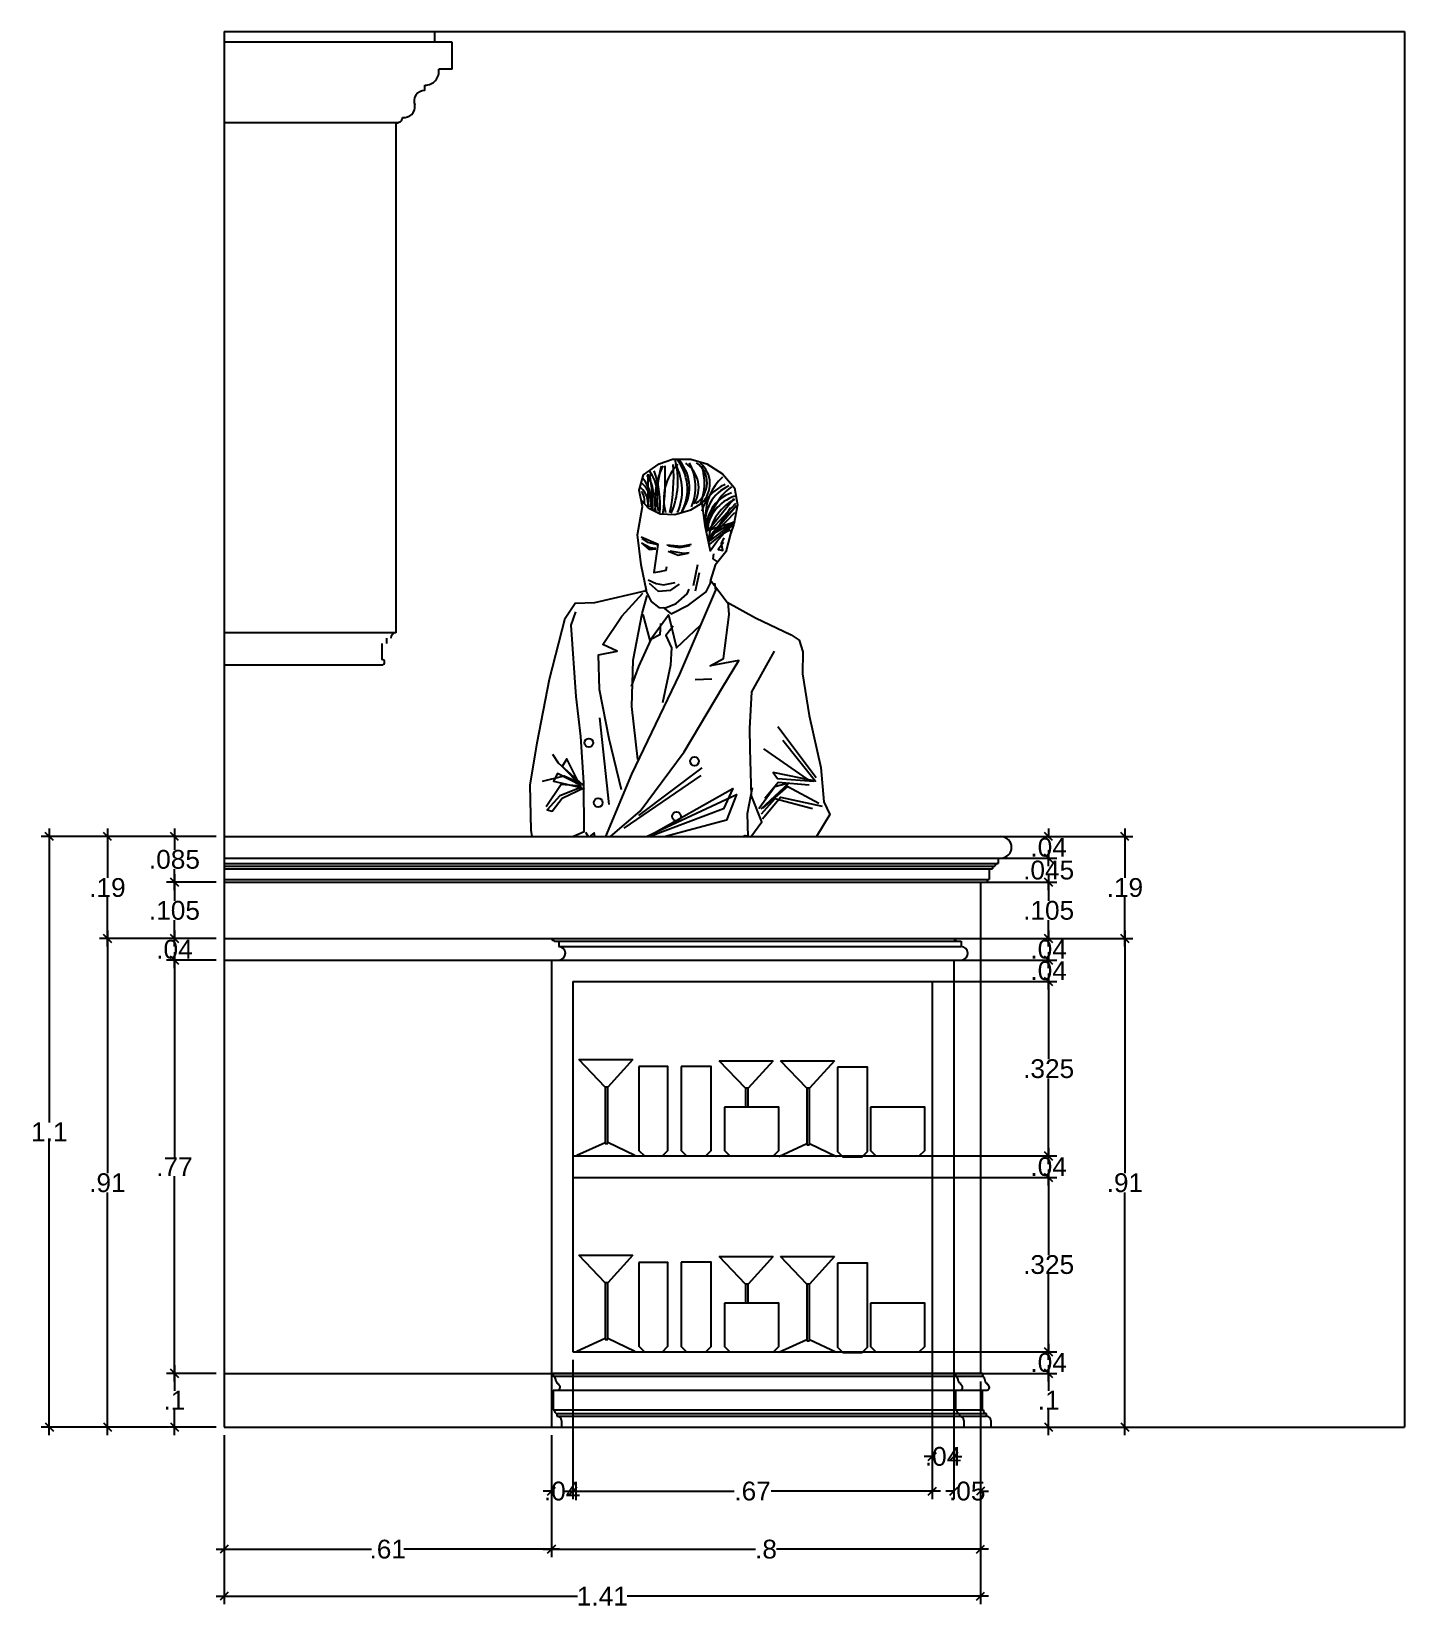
# Model space of a CAD drawing. Header units: millimetres. Extents: x 313 to 326.9, y 157.3 to 165.7.
# Drawn here: x 324.336 to 326.895, y 157.325 to 160.263 of the extents above; entities that cross this region are included whole.
import ezdxf

# ---------------------------------------------------------------- set-up
doc = ezdxf.new("R2010")
doc.units = ezdxf.units.MM
doc.header["$LTSCALE"] = 0.1
doc.header["$MEASUREMENT"] = 0
for name, color, linetype in [('cotas', 11, 'Continuous'), ('MICROS', 7, 'Continuous'), ('MUEBLE', 7, 'Continuous'), ('MUEBLES', 7, 'Continuous')]:
    doc.layers.add(name, color=color, linetype=linetype)
doc.styles.add('jose', font='swissel.ttf', dxfattribs={"height": 0.035})
doc.dimstyles.new('ISO-25', dxfattribs={"dimscale": 0, "dimtxt": 0.05, "dimasz": 0.015, "dimexe": 0.015, "dimexo": 0.015, "dimgap": 0, "dimtad": 0, "dimtih": 1, "dimtoh": 1, "dimdec": 3, "dimzin": 12, "dimdsep": 46, "dimtxsty": 'jose', "dimblk": 'OBLIQUE', "dimcen": 0.025, "dimdle": 0.015, "dimadec": 3, "dimazin": 3, "dimtfac": 1, "dimtdec": 3, "dimtix": 1, "dimtofl": 0, "dimtmove": 2, "dimatfit": 3, "dimfxl": 1, "dimarcsym": 0})

# ---------------------------------------------------------------- blocks, each defined once
blk = doc.blocks.new('_Oblique')
at = {"layer": 'MUEBLE', "color": 0, "lineweight": -2}
blk.add_line((-0.5, -0.5), (0.5, 0.5), dxfattribs=at)
blk = doc.blocks.new('*D95')
at = {"layer": 'cotas', "color": 0, "lineweight": -2}
for p, q in [((326.3735, 158.7779), (326.3735, 158.6859)), ((325.9649, 158.7629), (326.3885, 158.7629)), ((326.3735, 158.5579), (326.3735, 158.65)), ((325.9649, 158.5729), (326.3885, 158.5729))]:
    blk.add_line(p, q, dxfattribs=at)
at = {"layer": 'Defpoints', "color": 0}
for p in [(325.9499, 158.7629), (326.3735, 158.7629), (325.9499, 158.5729)]:
    blk.add_point(p, dxfattribs=at)
at = {"layer": 'cotas', "color": 0, "lineweight": -2, "xscale": 0.015, "yscale": 0.015, "zscale": 0.015}
for p, rotation in [((326.3735, 158.7629), 90), ((326.3735, 158.5729), 270)]:
    blk.add_blockref('_Oblique', p, dxfattribs=dict(at, rotation=rotation))
at = {"layer": 'cotas', "color": 0, "insert": (326.3735, 158.6679), "char_height": 0.035, "attachment_point": 5, "style": 'jose'}
blk.add_mtext('.19', dxfattribs=at)
blk = doc.blocks.new('*D94')
at = {"layer": 'cotas', "color": 0, "lineweight": -2}
for p, q in [((325.9499, 158.5729), (326.3885, 158.5729)), ((326.3735, 158.5879), (326.3735, 158.1359)), ((326.3735, 157.6479), (326.3735, 158.1)), ((325.9499, 157.6629), (326.3885, 157.6629))]:
    blk.add_line(p, q, dxfattribs=at)
at = {"layer": 'Defpoints', "color": 0}
for p in [(325.9349, 158.5729), (326.3735, 158.5729), (325.9349, 157.6629)]:
    blk.add_point(p, dxfattribs=at)
at = {"layer": 'cotas', "color": 0, "lineweight": -2, "xscale": 0.015, "yscale": 0.015, "zscale": 0.015}
for p, rotation in [((326.3735, 158.5729), 90), ((326.3735, 157.6629), 270)]:
    blk.add_blockref('_Oblique', p, dxfattribs=dict(at, rotation=rotation))
at = {"layer": 'cotas', "color": 0, "insert": (326.3735, 158.1179), "char_height": 0.035, "attachment_point": 5, "style": 'jose'}
blk.add_mtext('.91', dxfattribs=at)
blk = doc.blocks.new('*D93')
at = {"layer": 'cotas', "color": 0, "lineweight": -2}
for p, q in [((326.2314, 158.7779), (326.2314, 158.7609)), ((325.9499, 158.7629), (326.2464, 158.7629)), ((325.9499, 158.7229), (326.2464, 158.7229)), ((326.2314, 158.7079), (326.2314, 158.725))]:
    blk.add_line(p, q, dxfattribs=at)
at = {"layer": 'Defpoints', "color": 0}
for p in [(325.9349, 158.7629), (326.2314, 158.7629), (325.9349, 158.7229)]:
    blk.add_point(p, dxfattribs=at)
at = {"layer": 'cotas', "color": 0, "lineweight": -2, "xscale": 0.015, "yscale": 0.015, "zscale": 0.015}
for p, rotation in [((326.2314, 158.7629), 90), ((326.2314, 158.7229), 270)]:
    blk.add_blockref('_Oblique', p, dxfattribs=dict(at, rotation=rotation))
at = {"layer": 'cotas', "color": 0, "insert": (326.2314, 158.7429), "char_height": 0.035, "attachment_point": 5, "style": 'jose'}
blk.add_mtext('.04', dxfattribs=at)
blk = doc.blocks.new('*D92')
at = {"layer": 'cotas', "color": 0, "lineweight": -2}
for p, q in [((325.9499, 158.7229), (326.2464, 158.7229)), ((326.2314, 158.7379), (326.2314, 158.7184)), ((325.9499, 158.6779), (326.2464, 158.6779)), ((326.2314, 158.6629), (326.2314, 158.6825))]:
    blk.add_line(p, q, dxfattribs=at)
at = {"layer": 'Defpoints', "color": 0}
for p in [(325.9349, 158.7229), (326.2314, 158.7229), (325.9349, 158.6779)]:
    blk.add_point(p, dxfattribs=at)
at = {"layer": 'cotas', "color": 0, "lineweight": -2, "xscale": 0.015, "yscale": 0.015, "zscale": 0.015}
for p, rotation in [((326.2314, 158.7229), 90), ((326.2314, 158.6779), 270)]:
    blk.add_blockref('_Oblique', p, dxfattribs=dict(at, rotation=rotation))
at = {"layer": 'cotas', "color": 0, "insert": (326.2314, 158.7004), "char_height": 0.035, "attachment_point": 5, "style": 'jose'}
blk.add_mtext('.045', dxfattribs=at)
blk = doc.blocks.new('*D91')
at = {"layer": 'cotas', "color": 0, "lineweight": -2}
for p, q in [((326.2314, 158.6929), (326.2314, 158.6434)), ((325.9499, 158.6779), (326.2464, 158.6779)), ((326.2314, 158.5579), (326.2314, 158.6075)), ((325.9499, 158.5729), (326.2464, 158.5729))]:
    blk.add_line(p, q, dxfattribs=at)
at = {"layer": 'Defpoints', "color": 0}
for p in [(325.9349, 158.6779), (326.2314, 158.6779), (325.9349, 158.5729)]:
    blk.add_point(p, dxfattribs=at)
at = {"layer": 'cotas', "color": 0, "lineweight": -2, "xscale": 0.015, "yscale": 0.015, "zscale": 0.015}
for p, rotation in [((326.2314, 158.6779), 90), ((326.2314, 158.5729), 270)]:
    blk.add_blockref('_Oblique', p, dxfattribs=dict(at, rotation=rotation))
at = {"layer": 'cotas', "color": 0, "insert": (326.2314, 158.6254), "char_height": 0.035, "attachment_point": 5, "style": 'jose'}
blk.add_mtext('.105', dxfattribs=at)
blk = doc.blocks.new('*D90')
at = {"layer": 'cotas', "color": 0, "lineweight": -2}
for p, q in [((325.9499, 158.5729), (326.2464, 158.5729)), ((326.2314, 158.5879), (326.2314, 158.5709)), ((325.9499, 158.5329), (326.2464, 158.5329)), ((326.2314, 158.5179), (326.2314, 158.535))]:
    blk.add_line(p, q, dxfattribs=at)
at = {"layer": 'Defpoints', "color": 0}
for p in [(325.9349, 158.5729), (326.2314, 158.5729), (325.9349, 158.5329)]:
    blk.add_point(p, dxfattribs=at)
at = {"layer": 'cotas', "color": 0, "lineweight": -2, "xscale": 0.015, "yscale": 0.015, "zscale": 0.015}
for p, rotation in [((326.2314, 158.5729), 90), ((326.2314, 158.5329), 270)]:
    blk.add_blockref('_Oblique', p, dxfattribs=dict(at, rotation=rotation))
at = {"layer": 'cotas', "color": 0, "insert": (326.2314, 158.5529), "char_height": 0.035, "attachment_point": 5, "style": 'jose'}
blk.add_mtext('.04', dxfattribs=at)
blk = doc.blocks.new('*D89')
at = {"layer": 'cotas', "color": 0, "lineweight": -2}
for p, q in [((326.2314, 158.5479), (326.2314, 158.5309)), ((325.9499, 158.5329), (326.2464, 158.5329)), ((325.9499, 158.4929), (326.2464, 158.4929)), ((326.2314, 158.4779), (326.2314, 158.495))]:
    blk.add_line(p, q, dxfattribs=at)
at = {"layer": 'Defpoints', "color": 0}
for p in [(325.9349, 158.5329), (326.2314, 158.5329), (325.9349, 158.4929)]:
    blk.add_point(p, dxfattribs=at)
at = {"layer": 'cotas', "color": 0, "lineweight": -2, "xscale": 0.015, "yscale": 0.015, "zscale": 0.015}
for p, rotation in [((326.2314, 158.5329), 90), ((326.2314, 158.4929), 270)]:
    blk.add_blockref('_Oblique', p, dxfattribs=dict(at, rotation=rotation))
at = {"layer": 'cotas', "color": 0, "insert": (326.2314, 158.5129), "char_height": 0.035, "attachment_point": 5, "style": 'jose'}
blk.add_mtext('.04', dxfattribs=at)
blk = doc.blocks.new('*D88')
at = {"layer": 'cotas', "color": 0, "lineweight": -2}
for p, q in [((325.9499, 158.4929), (326.2464, 158.4929)), ((326.2314, 158.5079), (326.2314, 158.3484)), ((326.2314, 158.1529), (326.2314, 158.3125)), ((325.9499, 158.1679), (326.2464, 158.1679))]:
    blk.add_line(p, q, dxfattribs=at)
at = {"layer": 'Defpoints', "color": 0}
for p in [(325.9349, 158.4929), (326.2314, 158.4929), (325.9349, 158.1679)]:
    blk.add_point(p, dxfattribs=at)
at = {"layer": 'cotas', "color": 0, "lineweight": -2, "xscale": 0.015, "yscale": 0.015, "zscale": 0.015}
for p, rotation in [((326.2314, 158.4929), 90), ((326.2314, 158.1679), 270)]:
    blk.add_blockref('_Oblique', p, dxfattribs=dict(at, rotation=rotation))
at = {"layer": 'cotas', "color": 0, "insert": (326.2314, 158.3304), "char_height": 0.035, "attachment_point": 5, "style": 'jose'}
blk.add_mtext('.325', dxfattribs=at)
blk = doc.blocks.new('*D87')
at = {"layer": 'cotas', "color": 0, "lineweight": -2}
for p, q in [((325.9499, 158.1679), (326.2464, 158.1679)), ((326.2314, 158.1829), (326.2314, 158.1659)), ((326.2314, 158.1129), (326.2314, 158.13)), ((325.9499, 158.1279), (326.2464, 158.1279))]:
    blk.add_line(p, q, dxfattribs=at)
at = {"layer": 'Defpoints', "color": 0}
for p in [(325.9349, 158.1679), (326.2314, 158.1679), (325.9349, 158.1279)]:
    blk.add_point(p, dxfattribs=at)
at = {"layer": 'cotas', "color": 0, "lineweight": -2, "xscale": 0.015, "yscale": 0.015, "zscale": 0.015}
for p, rotation in [((326.2314, 158.1679), 90), ((326.2314, 158.1279), 270)]:
    blk.add_blockref('_Oblique', p, dxfattribs=dict(at, rotation=rotation))
at = {"layer": 'cotas', "color": 0, "insert": (326.2314, 158.1479), "char_height": 0.035, "attachment_point": 5, "style": 'jose'}
blk.add_mtext('.04', dxfattribs=at)
blk = doc.blocks.new('*D86')
at = {"layer": 'cotas', "color": 0, "lineweight": -2}
for p, q in [((326.2314, 158.1429), (326.2314, 157.9834)), ((325.9499, 158.1279), (326.2464, 158.1279)), ((326.2314, 157.7879), (326.2314, 157.9475)), ((325.9499, 157.8029), (326.2464, 157.8029))]:
    blk.add_line(p, q, dxfattribs=at)
at = {"layer": 'Defpoints', "color": 0}
for p in [(325.9349, 158.1279), (326.2314, 158.1279), (325.9349, 157.8029)]:
    blk.add_point(p, dxfattribs=at)
at = {"layer": 'cotas', "color": 0, "lineweight": -2, "xscale": 0.015, "yscale": 0.015, "zscale": 0.015}
for p, rotation in [((326.2314, 158.1279), 90), ((326.2314, 157.8029), 270)]:
    blk.add_blockref('_Oblique', p, dxfattribs=dict(at, rotation=rotation))
at = {"layer": 'cotas', "color": 0, "insert": (326.2314, 157.9654), "char_height": 0.035, "attachment_point": 5, "style": 'jose'}
blk.add_mtext('.325', dxfattribs=at)
blk = doc.blocks.new('*D85')
at = {"layer": 'cotas', "color": 0, "lineweight": -2}
for p, q in [((326.2314, 157.8179), (326.2314, 157.8009)), ((325.9499, 157.8029), (326.2464, 157.8029)), ((325.9483, 157.7629), (326.2464, 157.7629)), ((326.2314, 157.7479), (326.2314, 157.765))]:
    blk.add_line(p, q, dxfattribs=at)
at = {"layer": 'Defpoints', "color": 0}
for p in [(325.9349, 157.8029), (326.2314, 157.8029), (325.9333, 157.7629)]:
    blk.add_point(p, dxfattribs=at)
at = {"layer": 'cotas', "color": 0, "lineweight": -2, "xscale": 0.015, "yscale": 0.015, "zscale": 0.015}
for p, rotation in [((326.2314, 157.8029), 90), ((326.2314, 157.7629), 270)]:
    blk.add_blockref('_Oblique', p, dxfattribs=dict(at, rotation=rotation))
at = {"layer": 'cotas', "color": 0, "insert": (326.2314, 157.7829), "char_height": 0.035, "attachment_point": 5, "style": 'jose'}
blk.add_mtext('.04', dxfattribs=at)
blk = doc.blocks.new('*D84')
at = {"layer": 'cotas', "color": 0, "lineweight": -2}
for p, q in [((326.2314, 157.7779), (326.2314, 157.7304)), ((325.9483, 157.7629), (326.2464, 157.7629)), ((326.2314, 157.6479), (326.2314, 157.6954)), ((325.9483, 157.6629), (326.2464, 157.6629))]:
    blk.add_line(p, q, dxfattribs=at)
at = {"layer": 'Defpoints', "color": 0}
for p in [(325.9333, 157.7629), (326.2314, 157.7629), (325.9333, 157.6629)]:
    blk.add_point(p, dxfattribs=at)
at = {"layer": 'cotas', "color": 0, "lineweight": -2, "xscale": 0.015, "yscale": 0.015, "zscale": 0.015}
for p, rotation in [((326.2314, 157.7629), 90), ((326.2314, 157.6629), 270)]:
    blk.add_blockref('_Oblique', p, dxfattribs=dict(at, rotation=rotation))
at = {"layer": 'cotas', "color": 0, "insert": (326.2314, 157.7129), "char_height": 0.035, "attachment_point": 5, "style": 'jose'}
blk.add_mtext('.1', dxfattribs=at)
blk = doc.blocks.new('*D83')
at = {"layer": 'cotas', "color": 0, "lineweight": -2}
for p, q in [((326.1046, 157.7479), (326.1046, 157.3328)), ((324.6946, 157.6479), (324.6946, 157.3328)), ((324.6796, 157.3478), (325.3535, 157.3478)), ((326.1196, 157.3478), (325.4457, 157.3478))]:
    blk.add_line(p, q, dxfattribs=at)
at = {"layer": 'Defpoints', "color": 0}
for p in [(326.1046, 157.7629), (324.6946, 157.6629), (326.1046, 157.3478)]:
    blk.add_point(p, dxfattribs=at)
at = {"layer": 'cotas', "color": 0, "lineweight": -2, "xscale": 0.015, "yscale": 0.015, "zscale": 0.015, "rotation": 180}
blk.add_blockref('_Oblique', (324.6946, 157.3478), dxfattribs=at)
at = {"layer": 'cotas', "color": 0, "lineweight": -2, "xscale": 0.015, "yscale": 0.015, "zscale": 0.015}
blk.add_blockref('_Oblique', (326.1046, 157.3478), dxfattribs=at)
at = {"layer": 'cotas', "color": 0, "insert": (325.3996, 157.3478), "char_height": 0.035, "attachment_point": 5, "style": 'jose'}
blk.add_mtext('1.41', dxfattribs=at)
blk = doc.blocks.new('*D82')
at = {"layer": 'cotas', "color": 0, "lineweight": -2}
for p, q in [((326.1046, 157.7479), (326.1046, 157.4202)), ((325.3046, 157.6479), (325.3046, 157.4202)), ((325.2896, 157.4352), (325.6852, 157.4352)), ((326.1196, 157.4352), (325.724, 157.4352))]:
    blk.add_line(p, q, dxfattribs=at)
at = {"layer": 'Defpoints', "color": 0}
for p in [(326.1046, 157.7629), (325.3046, 157.6629), (326.1046, 157.4352)]:
    blk.add_point(p, dxfattribs=at)
at = {"layer": 'cotas', "color": 0, "lineweight": -2, "xscale": 0.015, "yscale": 0.015, "zscale": 0.015, "rotation": 180}
blk.add_blockref('_Oblique', (325.3046, 157.4352), dxfattribs=at)
at = {"layer": 'cotas', "color": 0, "lineweight": -2, "xscale": 0.015, "yscale": 0.015, "zscale": 0.015}
blk.add_blockref('_Oblique', (326.1046, 157.4352), dxfattribs=at)
at = {"layer": 'cotas', "color": 0, "insert": (325.7046, 157.4352), "char_height": 0.035, "attachment_point": 5, "style": 'jose'}
blk.add_mtext('.8', dxfattribs=at)
blk = doc.blocks.new('*D81')
at = {"layer": 'cotas', "color": 0, "lineweight": -2}
for p, q in [((324.6946, 157.6479), (324.6946, 157.4202)), ((325.3046, 157.6479), (325.3046, 157.4202)), ((324.6796, 157.4352), (324.9696, 157.4352)), ((325.3196, 157.4352), (325.0296, 157.4352))]:
    blk.add_line(p, q, dxfattribs=at)
at = {"layer": 'Defpoints', "color": 0}
for p in [(324.6946, 157.6629), (325.3046, 157.6629), (325.3046, 157.4352)]:
    blk.add_point(p, dxfattribs=at)
at = {"layer": 'cotas', "color": 0, "lineweight": -2, "xscale": 0.015, "yscale": 0.015, "zscale": 0.015, "rotation": 180}
blk.add_blockref('_Oblique', (324.6946, 157.4352), dxfattribs=at)
at = {"layer": 'cotas', "color": 0, "lineweight": -2, "xscale": 0.015, "yscale": 0.015, "zscale": 0.015}
blk.add_blockref('_Oblique', (325.3046, 157.4352), dxfattribs=at)
at = {"layer": 'cotas', "color": 0, "insert": (324.9996, 157.4352), "char_height": 0.035, "attachment_point": 5, "style": 'jose'}
blk.add_mtext('.61', dxfattribs=at)
blk = doc.blocks.new('*D80')
at = {"layer": 'cotas', "color": 0, "lineweight": -2}
for p, q in [((326.0546, 157.7479), (326.0546, 157.5284)), ((326.1046, 157.7479), (326.1046, 157.5284)), ((326.0546, 157.5434), (326.0396, 157.5434)), ((326.1046, 157.5434), (326.1196, 157.5434))]:
    blk.add_line(p, q, dxfattribs=at)
at = {"layer": 'Defpoints', "color": 0}
for p in [(326.0546, 157.7629), (326.1046, 157.7629), (326.1046, 157.5434)]:
    blk.add_point(p, dxfattribs=at)
at = {"layer": 'cotas', "color": 0, "lineweight": -2, "xscale": 0.015, "yscale": 0.015, "zscale": 0.015}
blk.add_blockref('_Oblique', (326.0546, 157.5434), dxfattribs=at)
at = {"layer": 'cotas', "color": 0, "lineweight": -2, "xscale": 0.015, "yscale": 0.015, "zscale": 0.015, "rotation": 180}
blk.add_blockref('_Oblique', (326.1046, 157.5434), dxfattribs=at)
at = {"layer": 'cotas', "color": 0, "insert": (326.0796, 157.5434), "char_height": 0.035, "attachment_point": 5, "style": 'jose'}
blk.add_mtext('.05', dxfattribs=at)
blk = doc.blocks.new('*D79')
at = {"layer": 'cotas', "color": 0, "lineweight": -2}
for p, q in [((326.0146, 157.8525), (326.0146, 157.593)), ((326.0546, 157.8125), (326.0546, 157.593)), ((326.0146, 157.608), (325.9996, 157.608)), ((326.0546, 157.608), (326.0696, 157.608))]:
    blk.add_line(p, q, dxfattribs=at)
at = {"layer": 'Defpoints', "color": 0}
for p in [(326.0146, 157.8675), (326.0546, 157.8275), (326.0546, 157.608)]:
    blk.add_point(p, dxfattribs=at)
at = {"layer": 'cotas', "color": 0, "lineweight": -2, "xscale": 0.015, "yscale": 0.015, "zscale": 0.015}
blk.add_blockref('_Oblique', (326.0146, 157.608), dxfattribs=at)
at = {"layer": 'cotas', "color": 0, "lineweight": -2, "xscale": 0.015, "yscale": 0.015, "zscale": 0.015, "rotation": 180}
blk.add_blockref('_Oblique', (326.0546, 157.608), dxfattribs=at)
at = {"layer": 'cotas', "color": 0, "insert": (326.0346, 157.608), "char_height": 0.035, "attachment_point": 5, "style": 'jose'}
blk.add_mtext('.04', dxfattribs=at)
blk = doc.blocks.new('*D78')
at = {"layer": 'cotas', "color": 0, "lineweight": -2}
for p, q in [((325.3446, 157.7879), (325.3446, 157.5284)), ((326.0146, 157.7879), (326.0146, 157.5284)), ((325.3296, 157.5434), (325.6451, 157.5434)), ((326.0296, 157.5434), (325.7141, 157.5434))]:
    blk.add_line(p, q, dxfattribs=at)
at = {"layer": 'Defpoints', "color": 0}
for p in [(325.3446, 157.8029), (326.0146, 157.8029), (326.0146, 157.5434)]:
    blk.add_point(p, dxfattribs=at)
at = {"layer": 'cotas', "color": 0, "lineweight": -2, "xscale": 0.015, "yscale": 0.015, "zscale": 0.015, "rotation": 180}
blk.add_blockref('_Oblique', (325.3446, 157.5434), dxfattribs=at)
at = {"layer": 'cotas', "color": 0, "lineweight": -2, "xscale": 0.015, "yscale": 0.015, "zscale": 0.015}
blk.add_blockref('_Oblique', (326.0146, 157.5434), dxfattribs=at)
at = {"layer": 'cotas', "color": 0, "insert": (325.6796, 157.5434), "char_height": 0.035, "attachment_point": 5, "style": 'jose'}
blk.add_mtext('.67', dxfattribs=at)
blk = doc.blocks.new('*D77')
at = {"layer": 'cotas', "color": 0, "lineweight": -2}
for p, q in [((325.3446, 157.7879), (325.3446, 157.5284)), ((325.3046, 157.6479), (325.3046, 157.5284)), ((325.3046, 157.5434), (325.2896, 157.5434)), ((325.3446, 157.5434), (325.3596, 157.5434))]:
    blk.add_line(p, q, dxfattribs=at)
at = {"layer": 'Defpoints', "color": 0}
for p in [(325.3446, 157.8029), (325.3046, 157.6629), (325.3446, 157.5434)]:
    blk.add_point(p, dxfattribs=at)
at = {"layer": 'cotas', "color": 0, "lineweight": -2, "xscale": 0.015, "yscale": 0.015, "zscale": 0.015}
blk.add_blockref('_Oblique', (325.3046, 157.5434), dxfattribs=at)
at = {"layer": 'cotas', "color": 0, "lineweight": -2, "xscale": 0.015, "yscale": 0.015, "zscale": 0.015, "rotation": 180}
blk.add_blockref('_Oblique', (325.3446, 157.5434), dxfattribs=at)
at = {"layer": 'cotas', "color": 0, "insert": (325.3246, 157.5434), "char_height": 0.035, "attachment_point": 5, "style": 'jose'}
blk.add_mtext('.04', dxfattribs=at)
blk = doc.blocks.new('*D76')
at = {"layer": 'cotas', "color": 0, "lineweight": -2}
for p, q in [((324.3689, 158.7779), (324.3689, 158.2304)), ((324.6796, 158.7629), (324.3539, 158.7629)), ((324.3689, 157.6479), (324.3689, 158.1954)), ((324.6796, 157.6629), (324.3539, 157.6629))]:
    blk.add_line(p, q, dxfattribs=at)
at = {"layer": 'Defpoints', "color": 0}
for p in [(324.3689, 158.7629), (324.6946, 158.7629), (324.6946, 157.6629)]:
    blk.add_point(p, dxfattribs=at)
at = {"layer": 'cotas', "color": 0, "lineweight": -2, "xscale": 0.015, "yscale": 0.015, "zscale": 0.015}
for p, rotation in [((324.3689, 158.7629), 90), ((324.3689, 157.6629), 270)]:
    blk.add_blockref('_Oblique', p, dxfattribs=dict(at, rotation=rotation))
at = {"layer": 'cotas', "color": 0, "insert": (324.3689, 158.2129), "char_height": 0.035, "attachment_point": 5, "style": 'jose'}
blk.add_mtext('1.1', dxfattribs=at)
blk = doc.blocks.new('*D75')
at = {"layer": 'cotas', "color": 0, "lineweight": -2}
for p, q in [((324.4772, 158.7779), (324.4772, 158.6859)), ((324.6796, 158.7629), (324.4622, 158.7629)), ((324.4772, 158.5579), (324.4772, 158.65)), ((324.6796, 158.5729), (324.4622, 158.5729))]:
    blk.add_line(p, q, dxfattribs=at)
at = {"layer": 'Defpoints', "color": 0}
for p in [(324.4772, 158.7629), (324.6946, 158.7629), (324.6946, 158.5729)]:
    blk.add_point(p, dxfattribs=at)
at = {"layer": 'cotas', "color": 0, "lineweight": -2, "xscale": 0.015, "yscale": 0.015, "zscale": 0.015}
for p, rotation in [((324.4772, 158.7629), 90), ((324.4772, 158.5729), 270)]:
    blk.add_blockref('_Oblique', p, dxfattribs=dict(at, rotation=rotation))
at = {"layer": 'cotas', "color": 0, "insert": (324.4772, 158.6679), "char_height": 0.035, "attachment_point": 5, "style": 'jose'}
blk.add_mtext('.19', dxfattribs=at)
blk = doc.blocks.new('*D74')
at = {"layer": 'cotas', "color": 0, "lineweight": -2}
for p, q in [((324.6796, 158.5729), (324.4622, 158.5729)), ((324.4772, 158.5879), (324.4772, 158.1359)), ((324.4772, 157.6479), (324.4772, 158.1)), ((324.6796, 157.6629), (324.4622, 157.6629))]:
    blk.add_line(p, q, dxfattribs=at)
at = {"layer": 'Defpoints', "color": 0}
for p in [(324.4772, 158.5729), (324.6946, 158.5729), (324.6946, 157.6629)]:
    blk.add_point(p, dxfattribs=at)
at = {"layer": 'cotas', "color": 0, "lineweight": -2, "xscale": 0.015, "yscale": 0.015, "zscale": 0.015}
for p, rotation in [((324.4772, 158.5729), 90), ((324.4772, 157.6629), 270)]:
    blk.add_blockref('_Oblique', p, dxfattribs=dict(at, rotation=rotation))
at = {"layer": 'cotas', "color": 0, "insert": (324.4772, 158.1179), "char_height": 0.035, "attachment_point": 5, "style": 'jose'}
blk.add_mtext('.91', dxfattribs=at)
blk = doc.blocks.new('*D73')
at = {"layer": 'cotas', "color": 0, "lineweight": -2}
for p, q in [((324.6021, 158.7779), (324.6021, 158.7384)), ((324.6796, 158.7629), (324.5871, 158.7629)), ((324.6021, 158.6629), (324.6021, 158.7025)), ((324.6796, 158.6779), (324.5871, 158.6779))]:
    blk.add_line(p, q, dxfattribs=at)
at = {"layer": 'Defpoints', "color": 0}
for p in [(324.6021, 158.7629), (324.6946, 158.7629), (324.6946, 158.6779)]:
    blk.add_point(p, dxfattribs=at)
at = {"layer": 'cotas', "color": 0, "lineweight": -2, "xscale": 0.015, "yscale": 0.015, "zscale": 0.015}
for p, rotation in [((324.6021, 158.7629), 90), ((324.6021, 158.6779), 270)]:
    blk.add_blockref('_Oblique', p, dxfattribs=dict(at, rotation=rotation))
at = {"layer": 'cotas', "color": 0, "insert": (324.6021, 158.7204), "char_height": 0.035, "attachment_point": 5, "style": 'jose'}
blk.add_mtext('.085', dxfattribs=at)
blk = doc.blocks.new('*D72')
at = {"layer": 'cotas', "color": 0, "lineweight": -2}
for p, q in [((324.6021, 158.6929), (324.6021, 158.6434)), ((324.6796, 158.6779), (324.5871, 158.6779)), ((324.6021, 158.5579), (324.6021, 158.6075)), ((324.6796, 158.5729), (324.5871, 158.5729))]:
    blk.add_line(p, q, dxfattribs=at)
at = {"layer": 'Defpoints', "color": 0}
for p in [(324.6021, 158.6779), (324.6946, 158.6779), (324.6946, 158.5729)]:
    blk.add_point(p, dxfattribs=at)
at = {"layer": 'cotas', "color": 0, "lineweight": -2, "xscale": 0.015, "yscale": 0.015, "zscale": 0.015}
for p, rotation in [((324.6021, 158.6779), 90), ((324.6021, 158.5729), 270)]:
    blk.add_blockref('_Oblique', p, dxfattribs=dict(at, rotation=rotation))
at = {"layer": 'cotas', "color": 0, "insert": (324.6021, 158.6254), "char_height": 0.035, "attachment_point": 5, "style": 'jose'}
blk.add_mtext('.105', dxfattribs=at)
blk = doc.blocks.new('*D71')
at = {"layer": 'cotas', "color": 0, "lineweight": -2}
for p, q in [((324.6796, 158.5729), (324.5871, 158.5729)), ((324.6021, 158.5879), (324.6021, 158.5709)), ((324.6796, 158.5329), (324.5871, 158.5329)), ((324.6021, 158.5179), (324.6021, 158.535))]:
    blk.add_line(p, q, dxfattribs=at)
at = {"layer": 'Defpoints', "color": 0}
for p in [(324.6021, 158.5729), (324.6946, 158.5729), (324.6946, 158.5329)]:
    blk.add_point(p, dxfattribs=at)
at = {"layer": 'cotas', "color": 0, "lineweight": -2, "xscale": 0.015, "yscale": 0.015, "zscale": 0.015}
for p, rotation in [((324.6021, 158.5729), 90), ((324.6021, 158.5329), 270)]:
    blk.add_blockref('_Oblique', p, dxfattribs=dict(at, rotation=rotation))
at = {"layer": 'cotas', "color": 0, "insert": (324.6021, 158.5529), "char_height": 0.035, "attachment_point": 5, "style": 'jose'}
blk.add_mtext('.04', dxfattribs=at)
blk = doc.blocks.new('*D70')
at = {"layer": 'cotas', "color": 0, "lineweight": -2}
for p, q in [((324.6021, 158.5479), (324.6021, 158.1654)), ((324.6796, 158.5329), (324.5871, 158.5329)), ((324.6021, 157.7479), (324.6021, 158.1304)), ((324.6796, 157.7629), (324.5871, 157.7629))]:
    blk.add_line(p, q, dxfattribs=at)
at = {"layer": 'Defpoints', "color": 0}
for p in [(324.6021, 158.5329), (324.6946, 158.5329), (324.6946, 157.7629)]:
    blk.add_point(p, dxfattribs=at)
at = {"layer": 'cotas', "color": 0, "lineweight": -2, "xscale": 0.015, "yscale": 0.015, "zscale": 0.015}
for p, rotation in [((324.6021, 158.5329), 90), ((324.6021, 157.7629), 270)]:
    blk.add_blockref('_Oblique', p, dxfattribs=dict(at, rotation=rotation))
at = {"layer": 'cotas', "color": 0, "insert": (324.6021, 158.1479), "char_height": 0.035, "attachment_point": 5, "style": 'jose'}
blk.add_mtext('.77', dxfattribs=at)
blk = doc.blocks.new('*D69')
at = {"layer": 'cotas', "color": 0, "lineweight": -2}
for p, q in [((324.6021, 157.7779), (324.6021, 157.7304)), ((324.6796, 157.7629), (324.5871, 157.7629)), ((324.6021, 157.6479), (324.6021, 157.6954)), ((324.6796, 157.6629), (324.5871, 157.6629))]:
    blk.add_line(p, q, dxfattribs=at)
at = {"layer": 'Defpoints', "color": 0}
for p in [(324.6021, 157.7629), (324.6946, 157.7629), (324.6946, 157.6629)]:
    blk.add_point(p, dxfattribs=at)
at = {"layer": 'cotas', "color": 0, "lineweight": -2, "xscale": 0.015, "yscale": 0.015, "zscale": 0.015}
for p, rotation in [((324.6021, 157.7629), 90), ((324.6021, 157.6629), 270)]:
    blk.add_blockref('_Oblique', p, dxfattribs=dict(at, rotation=rotation))
at = {"layer": 'cotas', "color": 0, "insert": (324.6021, 157.7129), "char_height": 0.035, "attachment_point": 5, "style": 'jose'}
blk.add_mtext('.1', dxfattribs=at)

msp = doc.modelspace()

# ---------------------------------------------------------------- linework, layer by layer
at = {"color": 61}
for p, q in [((325.5968, 159.3336), (325.6449, 159.3927)), ((325.5987, 159.3134), (325.6391, 159.3759)), ((325.6002, 159.3215), (325.6497, 159.3798)), ((325.6011, 159.3196), (325.6463, 159.3668)), ((325.6026, 159.3345), (325.6483, 159.3841)), ((325.6035, 159.3278), (325.6497, 159.3807)), ((325.5929, 159.3326), (325.6439, 159.349)), ((325.6439, 159.349), (325.5968, 159.3215)), ((325.6002, 159.3076), (325.6449, 159.3442)), ((325.6011, 159.3148), (325.6473, 159.3499))]:
    msp.add_line(p, q, dxfattribs=at)
for p, q in [((324.9975, 159.1329), (324.9975, 159.1229)), ((324.9888, 159.1229), (324.9888, 159.0929)), ((324.6946, 159.0829), (324.9888, 159.0829))]:
    msp.add_line(p, q)
for points in [[(325.2686, 158.7629), (325.2669, 158.775), (325.2648, 158.8587), (325.2783, 158.9379), (325.3014, 159.056), (325.3303, 159.1702), (325.3492, 159.198), (325.3859, 159.1994), (325.4817, 159.2215), (325.4722, 159.2692), (325.4653, 159.3254), (325.4744, 159.378), (325.4681, 159.4086), (325.4763, 159.437), (325.5057, 159.4573), (325.5301, 159.4662), (325.5648, 159.466), (325.5943, 159.4573), (325.6235, 159.4386), (325.6458, 159.4126), (325.6516, 159.3814), (325.6447, 159.3448), (325.6386, 159.3269), (325.6298, 159.2933), (325.6102, 159.2688), (325.6009, 159.2409), (325.6322, 159.1999), (325.685, 159.1704), (325.7513, 159.1389), (325.7665, 159.129), (325.7734, 159.107), (325.7728, 159.0665), (325.7851, 158.9883), (325.8068, 158.8917), (325.8126, 158.8277), (325.8239, 158.8044), (325.7986, 158.7629)], [(325.4722, 159.3901), (325.485, 159.3754), (325.5071, 159.3645), (325.5347, 159.3634), (325.5643, 159.3718), (325.5849, 159.3845), (325.5905, 159.3423), (325.6008, 159.2956), (325.6127, 159.3129), (325.627, 159.3291), (325.6369, 159.3347), (325.641, 159.3294)], [(325.4717, 159.3215), (325.5034, 159.3076)], [(325.4727, 159.31), (325.489, 159.3018), (325.4996, 159.3004)], [(325.4734, 159.3181), (325.4831, 159.3115), (325.5033, 159.3074), (325.4957, 159.2548), (325.5069, 159.257), (325.5186, 159.2592), (325.5201, 159.266)], [(325.4751, 159.3076), (325.4866, 159.298), (325.4996, 159.2994)], [(325.5198, 159.3066), (325.5472, 159.3042), (325.566, 159.3076)], [(325.5231, 159.3047), (325.5439, 159.3019), (325.5632, 159.3054)], [(325.6253, 159.3107), (325.6154, 159.2978), (325.6241, 159.2963), (325.6218, 159.3089), (325.6264, 159.3195)], [(325.5222, 159.2946), (325.541, 159.2874), (325.5597, 159.2912)], [(325.5256, 159.2956), (325.5506, 159.2912), (325.5612, 159.2922)], [(325.6156, 159.2744), (325.6059, 159.2806), (325.6074, 159.2898)], [(325.5694, 159.2311), (325.5775, 159.2701)], [(325.58, 159.2547), (325.5727, 159.2205)], [(325.4351, 158.8498), (325.4124, 158.9454), (325.3945, 159.0372), (325.3926, 159.1016), (325.427, 159.1087), (325.4007, 159.1208), (325.4358, 159.1735), (325.4748, 159.2168)], [(325.4062, 158.7629), (325.4548, 158.8795), (325.544, 159.0653), (325.6112, 159.2219), (325.609, 159.2351)], [(325.4797, 159.2236), (325.4904, 159.2007), (325.5048, 159.1897), (325.5175, 159.1895), (325.5373, 159.1974), (325.558, 159.2155), (325.5615, 159.2237)], [(325.4848, 159.2413), (325.4997, 159.2343), (325.5137, 159.2322), (325.5355, 159.2367)], [(325.4866, 159.2354), (325.5034, 159.2205), (325.527, 159.2224), (325.5434, 159.233)], [(325.5131, 159.1901), (325.5279, 159.1783), (325.5611, 159.1946), (325.5929, 159.2188), (325.6014, 159.2352), (325.6019, 159.2425)], [(325.4146, 158.7629), (325.4702, 158.8101), (325.5523, 158.9209), (325.6244, 159.0422), (325.6537, 159.0911), (325.6008, 159.0809), (325.6252, 159.0945), (325.6358, 159.1766), (325.6341, 159.1998)], [(325.4659, 158.9068), (325.4544, 159.0052), (325.4568, 159.0918), (325.4736, 159.1786), (325.4834, 159.2119)], [(325.3656, 158.7721), (325.3651, 158.8629), (325.3597, 158.9496), (325.3507, 159.0243), (325.3412, 159.157), (325.3503, 159.1815)], [(325.5082, 159.1602), (325.5069, 159.1389), (325.4899, 159.13), (325.4672, 159.0796), (325.4532, 159.0425)], [(325.4752, 159.1767), (325.4884, 159.1286), (325.5229, 159.176), (325.538, 159.1148), (325.5827, 159.1566)], [(325.5318, 159.155), (325.518, 159.1378), (325.5283, 159.1149), (325.5268, 159.0825), (325.5116, 159.0121)], [(325.6626, 158.7629), (325.6659, 158.7653), (325.6765, 158.7623), (325.6968, 158.7904), (325.6773, 158.8387), (325.6749, 158.9263), (325.6745, 158.9645), (325.6784, 159.0327), (325.7207, 159.1084)], [(325.6035, 159.0564), (325.5727, 159.055)], [(325.4125, 158.8226), (325.3947, 158.9843)], [(325.7267, 158.9684), (325.7983, 158.873)], [(325.6999, 158.9263), (325.7813, 158.8699)], [(325.7358, 158.9429), (325.7969, 158.8664), (325.718, 158.8827), (325.7262, 158.8712), (325.7936, 158.8664)], [(325.3606, 158.8534), (325.3336, 158.9078), (325.3249, 158.8933), (325.3596, 158.8582), (325.3158, 158.8803), (325.3086, 158.8664), (325.3596, 158.8544), (325.3206, 158.839), (325.297, 158.813), (325.3062, 158.8106), (325.3249, 158.8346), (325.3663, 158.8544)], [(325.3636, 158.8587), (325.3182, 158.9), (325.3074, 158.9162)], [(325.2878, 158.8661), (325.3285, 158.8761), (325.3521, 158.8655)], [(325.4402, 158.7785), (325.5835, 158.8765)], [(325.4678, 158.8024), (325.5857, 158.8909)], [(325.7851, 158.8586), (325.727, 158.864), (325.7023, 158.8339)], [(325.3596, 158.8568), (325.323, 158.8602), (325.2947, 158.8185)], [(325.4821, 158.7629), (325.6497, 158.8414), (325.631, 158.7933), (325.5176, 158.7629)], [(325.4841, 158.7629), (325.6426, 158.8523), (325.6252, 158.8148), (325.4887, 158.7629)], [(325.6713, 158.7628), (325.67, 158.8063), (325.6795, 158.8545)], [(325.6959, 158.8144), (325.7474, 158.8625), (325.7214, 158.8558), (325.6911, 158.8144)], [(325.6979, 158.7962), (325.7314, 158.8364), (325.8095, 158.8196)], [(325.6986, 158.8161), (325.7453, 158.8564), (325.8034, 158.825)], [(325.7912, 158.8144), (325.7214, 158.8332), (325.6959, 158.8048)], [(325.3656, 158.7721), (325.3459, 158.7629)], [(325.3685, 158.771), (325.3731, 158.7629)], [(325.3859, 158.7629), (325.3841, 158.7697), (325.3784, 158.7649), (325.3792, 158.7629)]]:
    msp.add_lwpolyline(points, dxfattribs=at)
for centre in [(325.3745, 158.9378), (325.5714, 158.9033), (325.392, 158.8262), (325.5378, 158.8008)]:
    msp.add_circle(centre, 0.00821, dxfattribs=at)
for centre, radius, start, end in [((325.6441, 159.3889), 0.1467, 153.7227, 187.3524), ((325.7187, 159.3964), 0.2169, 164.9034, 187.2061), ((325.0308, 159.4299), 0.4862, 352.2522, 2.8222), ((325.607, 159.3917), 0.093, 136.0797, 195.5578), ((325.1993, 159.4345), 0.3333, 348.2668, 3.737), ((325.3867, 159.426), 0.1538, 336.7622, 15.0276), ((325.4468, 159.4076), 0.1017, 336.3476, 28.578), ((325.4686, 159.4101), 0.0895, 332.7993, 38.5655), ((325.4854, 159.4132), 0.0767, 323.6726, 40.9317), ((325.523, 159.4127), 0.0562, 328.2125, 54.8283), ((325.4767, 159.4144), 0.0967, 337.4597, 27.8975), ((325.5494, 159.4222), 0.0454, 303.0218, 55.5185), ((325.55, 159.4203), 0.0502, 313.7959, 49.8994), ((325.4836, 159.4214), 0.1063, 338.3554, 17.8007), ((325.4191, 159.3832), 0.0731, 351.591, 40.0477), ((325.4412, 159.4016), 0.0536, 333.1083, 39.9844), ((326.6355, 159.4079), 1.1512, 178.4792, 181.5208), ((325.4264, 159.3988), 0.076, 338.6454, 35.7927), ((325.1795, 159.3771), 0.3144, 358.727, 11.0713), ((325.311, 159.3796), 0.1964, 355.827, 19.3624), ((325.6877, 159.3614), 0.0958, 131.9269, 181.1307), ((325.4437, 159.3822), 0.0412, 353.2901, 47.3054), ((325.4501, 159.3891), 0.028, 347.6608, 36.3624), ((325.4439, 159.3857), 0.0459, 349.5084, 49.6382), ((325.656, 159.3504), 0.0737, 111.8755, 165.2031), ((325.6653, 159.3486), 0.0741, 113.9395, 187.9508), ((325.6613, 159.3393), 0.0674, 108.3516, 186.953), ((325.6698, 159.3251), 0.0757, 108.065, 175.4356), ((325.7109, 159.3231), 0.1159, 127.6372, 175.2824), ((325.6874, 159.3116), 0.0897, 117.2672, 180.4021)]:
    msp.add_arc(centre, radius, start, end, dxfattribs=at)
for centre, radius, start, end in [((325.0162, 159.1322), 0.0109, 98.3685, 175.9649), ((324.9888, 159.0879), 0.005, 270, 90)]:
    msp.add_arc(centre, radius, start, end)
at = {"layer": 'MICROS', "color": 142, "linetype": 'ByBlock'}
for p, q in [((325.4047, 158.2964), (325.3556, 158.3478)), ((325.3556, 158.3478), (325.4562, 158.3478)), ((325.4562, 158.3478), (325.4096, 158.2964)), ((325.6663, 158.294), (325.6173, 158.3454)), ((325.6173, 158.3454), (325.7179, 158.3454)), ((325.7179, 158.3454), (325.6712, 158.294)), ((325.7317, 158.3454), (325.8323, 158.3454)), ((325.7808, 158.294), (325.7317, 158.3454)), ((325.8323, 158.3454), (325.7857, 158.294)), ((325.4047, 158.2964), (325.4047, 158.191)), ((325.4096, 158.2964), (325.4047, 158.2964)), ((325.4096, 158.191), (325.4096, 158.2964)), ((325.6663, 158.294), (325.6663, 158.2586)), ((325.6712, 158.294), (325.6663, 158.294)), ((325.6712, 158.2586), (325.6712, 158.294)), ((325.7857, 158.294), (325.7808, 158.294)), ((325.7808, 158.294), (325.7808, 158.1886)), ((325.7857, 158.1886), (325.7857, 158.294)), ((325.4047, 158.1927), (325.3523, 158.1689)), ((325.4047, 158.191), (325.4096, 158.191)), ((325.4603, 158.1689), (325.4096, 158.193)), ((325.7808, 158.1903), (325.7284, 158.1665)), ((325.7808, 158.1886), (325.7857, 158.1886)), ((325.8363, 158.1665), (325.7857, 158.1906)), ((325.3556, 157.9828), (325.4562, 157.9828)), ((325.4047, 157.9314), (325.3556, 157.9828)), ((325.4562, 157.9828), (325.4096, 157.9314)), ((325.6173, 157.9804), (325.7179, 157.9804)), ((325.6663, 157.929), (325.6173, 157.9804)), ((325.7179, 157.9804), (325.6712, 157.929)), ((325.7808, 157.929), (325.7317, 157.9804)), ((325.7317, 157.9804), (325.8323, 157.9804)), ((325.8323, 157.9804), (325.7857, 157.929)), ((325.4096, 157.9314), (325.4047, 157.9314)), ((325.4047, 157.9314), (325.4047, 157.826)), ((325.4096, 157.826), (325.4096, 157.9314)), ((325.6712, 157.929), (325.6663, 157.929)), ((325.6663, 157.929), (325.6663, 157.8936)), ((325.6712, 157.8936), (325.6712, 157.929)), ((325.7808, 157.929), (325.7808, 157.8236)), ((325.7857, 157.929), (325.7808, 157.929)), ((325.7857, 157.8236), (325.7857, 157.929)), ((325.4047, 157.8277), (325.3523, 157.8039)), ((325.4047, 157.826), (325.4096, 157.826)), ((325.4603, 157.8039), (325.4096, 157.828)), ((325.7808, 157.8253), (325.7284, 157.8015)), ((325.7808, 157.8236), (325.7857, 157.8236)), ((325.8363, 157.8015), (325.7857, 157.8256))]:
    msp.add_line(p, q, dxfattribs=at)
for points in [[(325.4679, 158.3347), (325.4679, 158.1783), (325.4779, 158.1683), (325.5117, 158.1683), (325.5217, 158.1783), (325.5217, 158.3347)], [(325.5465, 158.3349), (325.5465, 158.1779), (325.5565, 158.1679), (325.5927, 158.1679), (325.6027, 158.1779), (325.6027, 158.3349)], [(325.8378, 158.3334), (325.8378, 158.1765), (325.8478, 158.1665), (325.884, 158.1665), (325.894, 158.1765), (325.894, 158.3334)], [(325.6275, 158.2586), (325.6275, 158.1779), (325.6375, 158.1679), (325.7184, 158.1679), (325.7284, 158.1779), (325.7284, 158.2586)], [(325.8996, 158.2586), (325.8996, 158.1779), (325.9096, 158.1679), (325.9904, 158.1679), (326.0004, 158.1779), (326.0004, 158.2586)], [(325.4679, 157.9697), (325.4679, 157.8133), (325.4779, 157.8033), (325.5117, 157.8033), (325.5217, 157.8133), (325.5217, 157.9697)], [(325.5465, 157.9699), (325.5465, 157.8129), (325.5565, 157.8029), (325.5927, 157.8029), (325.6027, 157.8129), (325.6027, 157.9699)], [(325.8378, 157.9684), (325.8378, 157.8115), (325.8478, 157.8015), (325.884, 157.8015), (325.894, 157.8115), (325.894, 157.9684)], [(325.6275, 157.8936), (325.6275, 157.8129), (325.6375, 157.8029), (325.7184, 157.8029), (325.7284, 157.8129), (325.7284, 157.8936)], [(325.8996, 157.8936), (325.8996, 157.8129), (325.9096, 157.8029), (325.9904, 157.8029), (326.0004, 157.8129), (326.0004, 157.8936)]]:
    msp.add_lwpolyline(points, close=True, dxfattribs=at)
at = {"layer": 'MUEBLE', "color": 0}
for p, q in [((324.6946, 160.2629), (326.8946, 160.2629)), ((324.6946, 160.2629), (326.8946, 160.2629)), ((324.6946, 160.2629), (324.6946, 157.6629)), ((325.0875, 160.2429), (325.0875, 160.2629)), ((326.8946, 160.2629), (326.8946, 157.6629)), ((325.1196, 160.2429), (324.6946, 160.2429)), ((325.1196, 160.1929), (325.0946, 160.1929)), ((325.0183, 160.0929), (324.6946, 160.0929)), ((325.0146, 160.0929), (325.0146, 159.1429)), ((325.0146, 159.1429), (324.6946, 159.1429)), ((324.6946, 159.0829), (324.9888, 159.0829)), ((324.6946, 158.7629), (326.1425, 158.7629)), ((326.1373, 158.7229), (326.1373, 158.7129)), ((326.1205, 158.7029), (326.1205, 158.6829)), ((326.127, 158.7079), (326.127, 158.7029)), ((324.6946, 158.6779), (326.1168, 158.6779)), ((326.1046, 158.6779), (326.1046, 157.7629)), ((326.1168, 158.6829), (326.1168, 158.6779)), ((324.6946, 158.5729), (326.0546, 158.5729)), ((324.6946, 158.5329), (326.0696, 158.5329)), ((325.3046, 158.5329), (325.3046, 157.6629)), ((326.0546, 158.5329), (326.0546, 157.7629)), ((325.3446, 158.4929), (325.3446, 157.8029)), ((325.3446, 158.4929), (326.0146, 158.4929)), ((326.0146, 158.4929), (326.0146, 157.8029)), ((325.3446, 158.1679), (326.0146, 158.1679)), ((325.3446, 158.1279), (326.0146, 158.1279)), ((325.3446, 157.8029), (326.0146, 157.8029)), ((324.6946, 157.7629), (326.108, 157.7629)), ((326.108, 157.7629), (325.308, 157.7629)), ((325.308, 157.7629), (326.108, 157.7629)), ((324.6946, 157.6629), (326.8946, 157.6629))]:
    msp.add_line(p, q, dxfattribs=at)
at = {"layer": 'MUEBLE'}
for p, q in [((324.6946, 158.7629), (326.1425, 158.7629)), ((324.6946, 158.7229), (326.1425, 158.7229))]:
    msp.add_line(p, q, dxfattribs=at)
at = {"layer": 'MUEBLE', "color": 11}
for p, q in [((325.3134, 158.5679), (326.0684, 158.5679)), ((325.3184, 158.5579), (326.0684, 158.5579))]:
    msp.add_line(p, q, dxfattribs=at)
at = {"layer": 'MUEBLE'}
msp.add_arc((326.1425, 158.7429), 0.02, 270, 90, dxfattribs=at)
at = {"layer": 'MUEBLE', "color": 0}
msp.add_arc((326.1369, 158.7068), 0.00613, 86.1432, 169.5032, dxfattribs=at)
at = {"layer": 'MUEBLES'}
for p, q in [((325.1196, 160.1929), (325.1196, 160.2429)), ((325.069, 160.1529), (325.069, 160.1629)), ((324.6946, 158.7629), (326.1425, 158.7629)), ((324.6946, 158.7229), (326.1425, 158.7229)), ((325.3184, 158.5679), (325.3184, 158.5579)), ((326.0684, 158.5679), (326.0684, 158.5579)), ((325.308, 157.7629), (325.308, 157.7579)), ((326.058, 157.7629), (326.058, 157.7579)), ((326.108, 157.7629), (326.108, 157.7579)), ((325.3077, 157.7318), (325.3077, 157.6949)), ((325.3177, 157.7418), (325.3177, 157.7439)), ((326.0577, 157.7318), (326.0577, 157.6949)), ((326.0677, 157.7418), (326.0677, 157.7439)), ((326.1077, 157.7318), (326.1077, 157.6949)), ((326.1177, 157.7418), (326.1177, 157.7439)), ((325.3151, 157.6879), (325.3151, 157.6829)), ((326.0651, 157.6879), (326.0651, 157.6829)), ((326.1151, 157.6879), (326.1151, 157.6829)), ((325.3235, 157.6749), (325.3235, 157.6629)), ((326.0735, 157.6749), (326.0735, 157.6629)), ((326.1235, 157.6749), (326.1235, 157.6629))]:
    msp.add_line(p, q, dxfattribs=at)
at = {"layer": 'MUEBLES', "color": 11}
for p, q in [((324.6946, 158.7129), (326.1373, 158.7129)), ((324.6946, 158.7079), (326.1309, 158.7079)), ((324.6946, 158.7029), (326.127, 158.7029)), ((324.6946, 158.6829), (326.1205, 158.6829)), ((325.308, 157.7579), (326.1083, 157.7579)), ((325.3077, 157.7318), (326.1171, 157.7318)), ((325.3077, 157.6949), (326.1097, 157.6949)), ((325.3151, 157.6879), (326.1151, 157.6879)), ((325.3151, 157.6829), (326.1155, 157.6829))]:
    msp.add_line(p, q, dxfattribs=at)
at = {"layer": 'MUEBLES'}
for centre, radius, start, end in [((325.0694, 160.1886), 0.0256, 269.2035, 9.8371), ((325.0681, 160.1334), 0.0195, 87.2087, 203.8892), ((325.0164, 160.1037), 0.011, 260.3949, 355.8191), ((325.0301, 160.123), 0.0203, 262.1705, 7.2036), ((325.3131, 158.5777), 0.00974, 209.0883, 271.6877), ((326.0631, 158.5777), 0.00974, 209.0883, 271.6877), ((325.3182, 158.5454), 0.0125, 276.4769, 89.0316), ((326.0682, 158.5454), 0.0125, 276.4769, 89.0316), ((325.3064, 157.7526), 0.00561, 2.5315, 70.853), ((325.3213, 157.7523), 0.00929, 176.5992, 244.7391), ((326.0564, 157.7526), 0.00561, 2.5315, 70.853), ((326.0713, 157.7523), 0.00929, 176.5992, 244.7391), ((326.1064, 157.7526), 0.00561, 2.5315, 70.853), ((326.1213, 157.7523), 0.00929, 176.5992, 244.7391), ((325.3157, 157.7369), 0.00528, 284.8075, 68.1777), ((326.0657, 157.7369), 0.00528, 284.8075, 68.1777), ((326.1157, 157.7369), 0.00528, 284.8075, 68.1777), ((325.3172, 157.6951), 0.00748, 181.4929, 254.0752), ((326.0672, 157.6951), 0.00748, 181.4929, 254.0752), ((326.1172, 157.6951), 0.00748, 181.4929, 254.0752), ((325.3155, 157.6749), 0.008, 0, 90), ((326.0655, 157.6749), 0.008, 0, 90), ((326.1155, 157.6749), 0.008, 0, 90)]:
    msp.add_arc(centre, radius, start, end, dxfattribs=at)

# ---------------------------------------------------------------- dimensions: what is measured, and where the dimension line sits
at = {"layer": 'cotas'}
for base, p1, p2, angle, picture, middle in [((324.3689, 158.7629), (324.6946, 157.6629), (324.6946, 158.7629), 270, '*D76', (324.3689, 158.2129)), ((324.4772, 158.7629), (324.6946, 158.5729), (324.6946, 158.7629), 270, '*D75', (324.4772, 158.6679)), ((324.6021, 158.7629), (324.6946, 158.6779), (324.6946, 158.7629), 270, '*D73', (324.6021, 158.7204)), ((326.2314, 158.7629), (325.9349, 158.7229), (325.9349, 158.7629), 90, '*D93', (326.2314, 158.7429)), ((326.3735, 158.7629), (325.9499, 158.5729), (325.9499, 158.7629), 90, '*D95', (326.3735, 158.6679)), ((326.2314, 158.7229), (325.9349, 158.6779), (325.9349, 158.7229), 90, '*D92', (326.2314, 158.7004)), ((324.6021, 158.6779), (324.6946, 158.5729), (324.6946, 158.6779), 270, '*D72', (324.6021, 158.6254)), ((326.2314, 158.6779), (325.9349, 158.5729), (325.9349, 158.6779), 90, '*D91', (326.2314, 158.6254)), ((324.4772, 158.5729), (324.6946, 157.6629), (324.6946, 158.5729), 270, '*D74', (324.4772, 158.1179)), ((324.6021, 158.5729), (324.6946, 158.5329), (324.6946, 158.5729), 270, '*D71', (324.6021, 158.5529)), ((326.3735, 158.5729), (325.9349, 157.6629), (325.9349, 158.5729), 90, '*D94', (326.3735, 158.1179)), ((326.2314, 158.5729), (325.9349, 158.5329), (325.9349, 158.5729), 90, '*D90', (326.2314, 158.5529)), ((324.6021, 158.5329), (324.6946, 157.7629), (324.6946, 158.5329), 270, '*D70', (324.6021, 158.1479)), ((326.2314, 158.5329), (325.9349, 158.4929), (325.9349, 158.5329), 90, '*D89', (326.2314, 158.5129)), ((326.2314, 158.4929), (325.9349, 158.1679), (325.9349, 158.4929), 90, '*D88', (326.2314, 158.3304)), ((326.2314, 158.1679), (325.9349, 158.1279), (325.9349, 158.1679), 90, '*D87', (326.2314, 158.1479)), ((326.2314, 158.1279), (325.9349, 157.8029), (325.9349, 158.1279), 90, '*D86', (326.2314, 157.9654)), ((326.2314, 157.8029), (325.9333, 157.7629), (325.9349, 157.8029), 90, '*D85', (326.2314, 157.7829)), ((324.6021, 157.7629), (324.6946, 157.6629), (324.6946, 157.7629), 270, '*D69', (324.6021, 157.7129)), ((326.2314, 157.7629), (325.9333, 157.6629), (325.9333, 157.7629), 90, '*D84', (326.2314, 157.7129))]:
    dim = msp.add_linear_dim(base=base, p1=p1, p2=p2, angle=angle, dimstyle='ISO-25', override={"dimscale": 1}, dxfattribs=at)
    dim.commit()
    dim.dimension.update_dxf_attribs({"geometry": picture, "text_midpoint": middle})
for base, p1, p2, picture, middle in [((326.0546, 157.608), (326.0146, 157.8675), (326.0546, 157.8275), '*D79', (326.0346, 157.608)), ((325.3446, 157.5434), (325.3046, 157.6629), (325.3446, 157.8029), '*D77', (325.3246, 157.5434)), ((326.0146, 157.5434), (325.3446, 157.8029), (326.0146, 157.8029), '*D78', (325.6796, 157.5434)), ((326.1046, 157.3478), (324.6946, 157.6629), (326.1046, 157.7629), '*D83', (325.3996, 157.3478)), ((326.1046, 157.4352), (325.3046, 157.6629), (326.1046, 157.7629), '*D82', (325.7046, 157.4352)), ((326.1046, 157.5434), (326.0546, 157.7629), (326.1046, 157.7629), '*D80', (326.0796, 157.5434)), ((325.3046, 157.4352), (324.6946, 157.6629), (325.3046, 157.6629), '*D81', (324.9996, 157.4352))]:
    dim = msp.add_linear_dim(base=base, p1=p1, p2=p2, dimstyle='ISO-25', override={"dimscale": 1}, dxfattribs=at)
    dim.commit()
    dim.dimension.update_dxf_attribs({"geometry": picture, "text_midpoint": middle})

doc.saveas('drawing.dxf')
